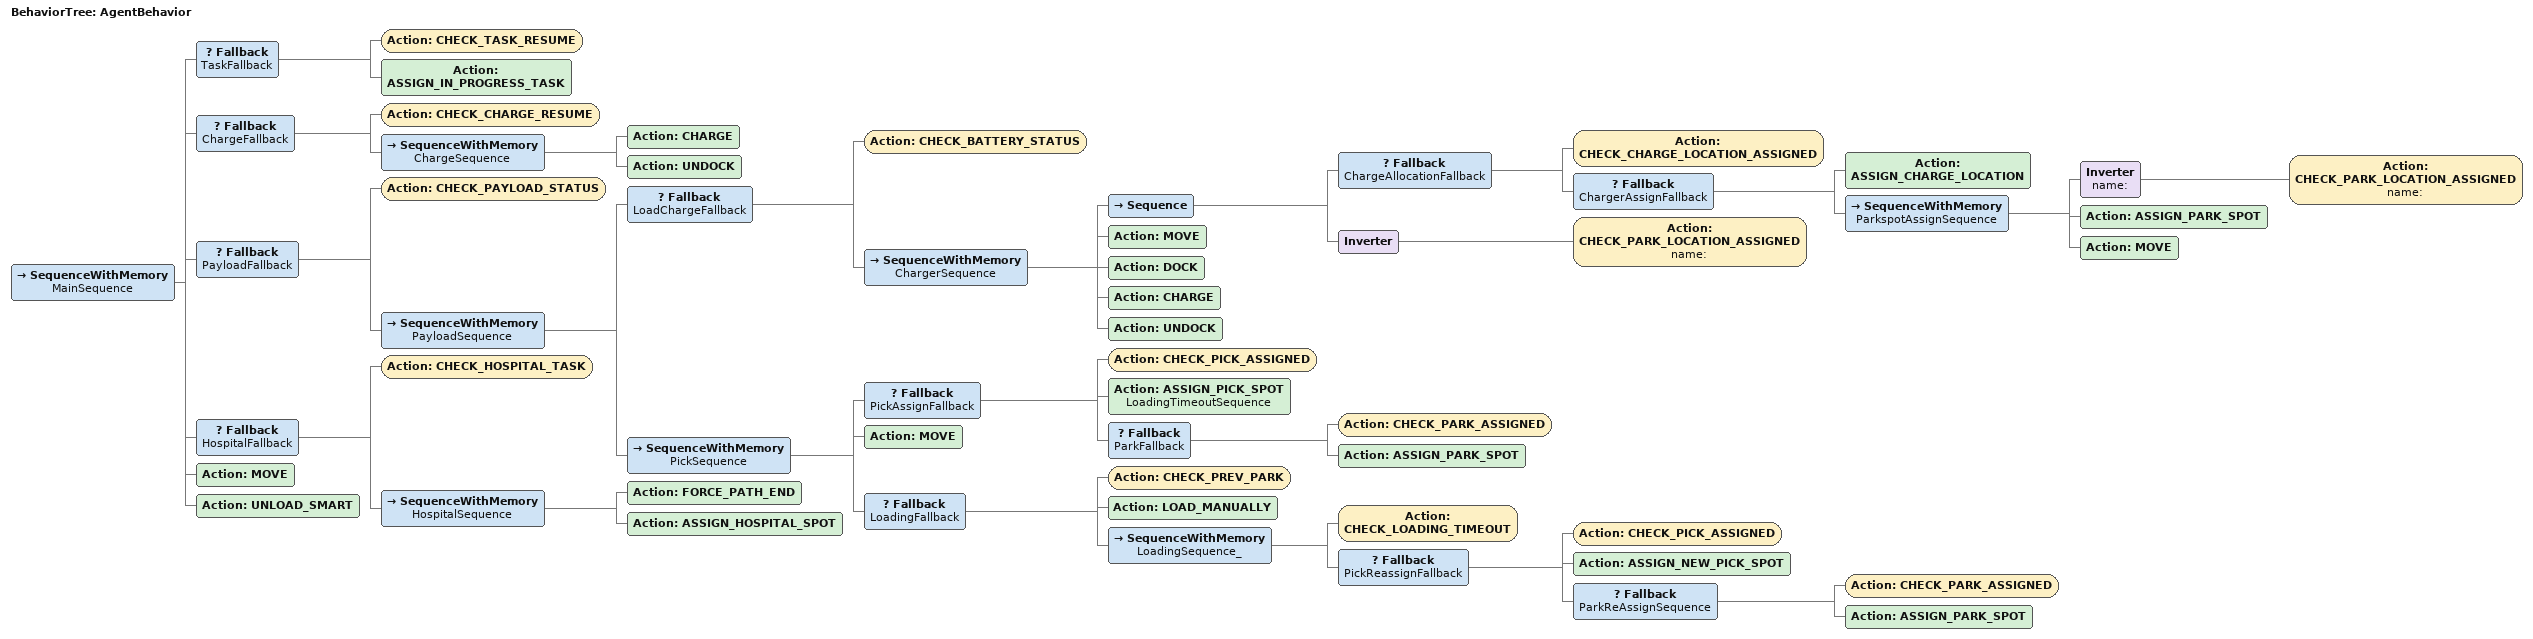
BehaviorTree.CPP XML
<?xml version='1.0' encoding='UTF-8'?>
<root main_tree_to_execute="AgentBehavior" BTCPP_format="4">
    <BehaviorTree ID="AgentBehavior">
        <SequenceWithMemory name="MainSequence">
            <Fallback name="TaskFallback">
                <Action ID="CHECK_TASK_RESUME" />
                <Action ID="ASSIGN_IN_PROGRESS_TASK" />
            </Fallback>
            <Fallback name="ChargeFallback">
                <Action ID="CHECK_CHARGE_RESUME" />
                <SequenceWithMemory name="ChargeSequence">
                    <Action ID="CHARGE" />
                    <Action ID="UNDOCK" />
                </SequenceWithMemory>
            </Fallback>
            <Fallback name="PayloadFallback">
                <Action ID="CHECK_PAYLOAD_STATUS" />
                <SequenceWithMemory name="PayloadSequence">
                    <Fallback name="LoadChargeFallback">
                        <Action ID="CHECK_BATTERY_STATUS" />
                        <SequenceWithMemory name="ChargerSequence">
                            <Sequence>
                                <Fallback name="ChargeAllocationFallback">
                                    <Action ID="CHECK_CHARGE_LOCATION_ASSIGNED" />
                                    <Fallback name="ChargerAssignFallback">
                                        <Action ID="ASSIGN_CHARGE_LOCATION" />
                                        <SequenceWithMemory name="ParkspotAssignSequence">
                                            <Inverter name="">
                                                <Action ID="CHECK_PARK_LOCATION_ASSIGNED" name="" />
                                            </Inverter>
                                            <Action ID="ASSIGN_PARK_SPOT" />
                                            <Action ID="MOVE" />
                                        </SequenceWithMemory>
                                    </Fallback>
                                </Fallback>
                                <Inverter>
                                    <Action ID="CHECK_PARK_LOCATION_ASSIGNED" name="" />
                                </Inverter>
                            </Sequence>
                            <Action ID="MOVE" />
                            <Action ID="DOCK" />
                            <Action ID="CHARGE" />
                            <Action ID="UNDOCK" />
                        </SequenceWithMemory>
                    </Fallback>
                    <SequenceWithMemory name="PickSequence">
                        <Fallback name="PickAssignFallback">
                            <Action ID="CHECK_PICK_ASSIGNED" />
                            <Action ID="ASSIGN_PICK_SPOT" name="LoadingTimeoutSequence" />
                            <Fallback name="ParkFallback">
                                <Action ID="CHECK_PARK_ASSIGNED" />
                                <Action ID="ASSIGN_PARK_SPOT" />
                            </Fallback>
                        </Fallback>
                        <Action ID="MOVE" />
                        <Fallback name="LoadingFallback">
                            <Action ID="CHECK_PREV_PARK" />
                            <Action ID="LOAD_MANUALLY" />
                            <SequenceWithMemory name="LoadingSequence_">
                                <Action ID="CHECK_LOADING_TIMEOUT" />
                                <Fallback name="PickReassignFallback">
                                    <Action ID="CHECK_PICK_ASSIGNED" />
                                    <Action ID="ASSIGN_NEW_PICK_SPOT" />
                                    <Fallback name="ParkReAssignSequence">
                                        <Action ID="CHECK_PARK_ASSIGNED" />
                                        <Action ID="ASSIGN_PARK_SPOT" />
                                    </Fallback>
                                </Fallback>
                            </SequenceWithMemory>
                        </Fallback>
                    </SequenceWithMemory>
                </SequenceWithMemory>
            </Fallback>
            <Fallback name="HospitalFallback">
                <Action ID="CHECK_HOSPITAL_TASK" />
                <SequenceWithMemory name="HospitalSequence">
                    <Action ID="FORCE_PATH_END" />
                    <Action ID="ASSIGN_HOSPITAL_SPOT" />
                </SequenceWithMemory>
            </Fallback>
            <Action ID="MOVE" />
            <Action ID="UNLOAD_SMART" />
        </SequenceWithMemory>
    </BehaviorTree>
</root>
